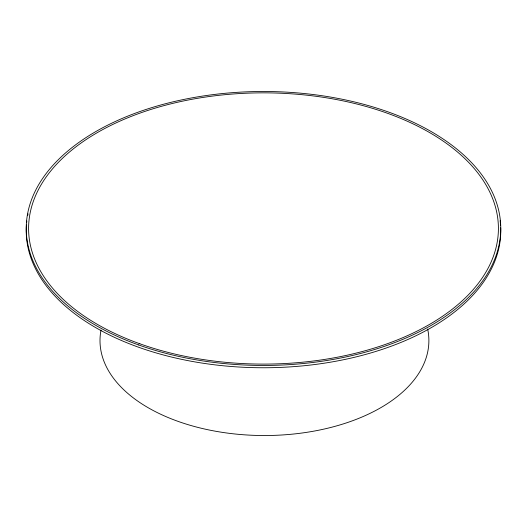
<?xml version="1.0" encoding="UTF-8"?>
<svg xmlns="http://www.w3.org/2000/svg" width="527" height="527" viewBox="0 0 527 527"><rect width="100%" height="100%" fill="white"/><g stroke="black" fill="none" stroke-linecap="round" stroke-linejoin="round"><path stroke-width="0.79" d="M500.709 227.822A237.262 136.98 0 0 1 261.03 367.747A237.262 136.98 0 0 1 26.449 224.97M26.66 222.578A237.262 136.98 0 0 1 26.844 220.991M27.733 215.431A237.262 136.98 0 0 1 28.056 213.85M500.116 220.655A237.262 136.98 0 0 1 500.584 225.431M427.654 329.006A164.437 94.939 0 0 1 265.338 435.526A164.437 94.939 0 0 1 101.019 330.04M138.601 344.941A237.262 136.98 0 0 0 500.65 232.69A237.262 136.98 0 0 0 151.249 107.791A237.262 136.98 0 0 0 138.601 344.941M139.839 343.782A234.91 135.623 0 0 0 498.298 232.651A234.91 135.623 0 0 0 152.362 108.99A234.91 135.623 0 0 0 139.839 343.782"/></g></svg>
